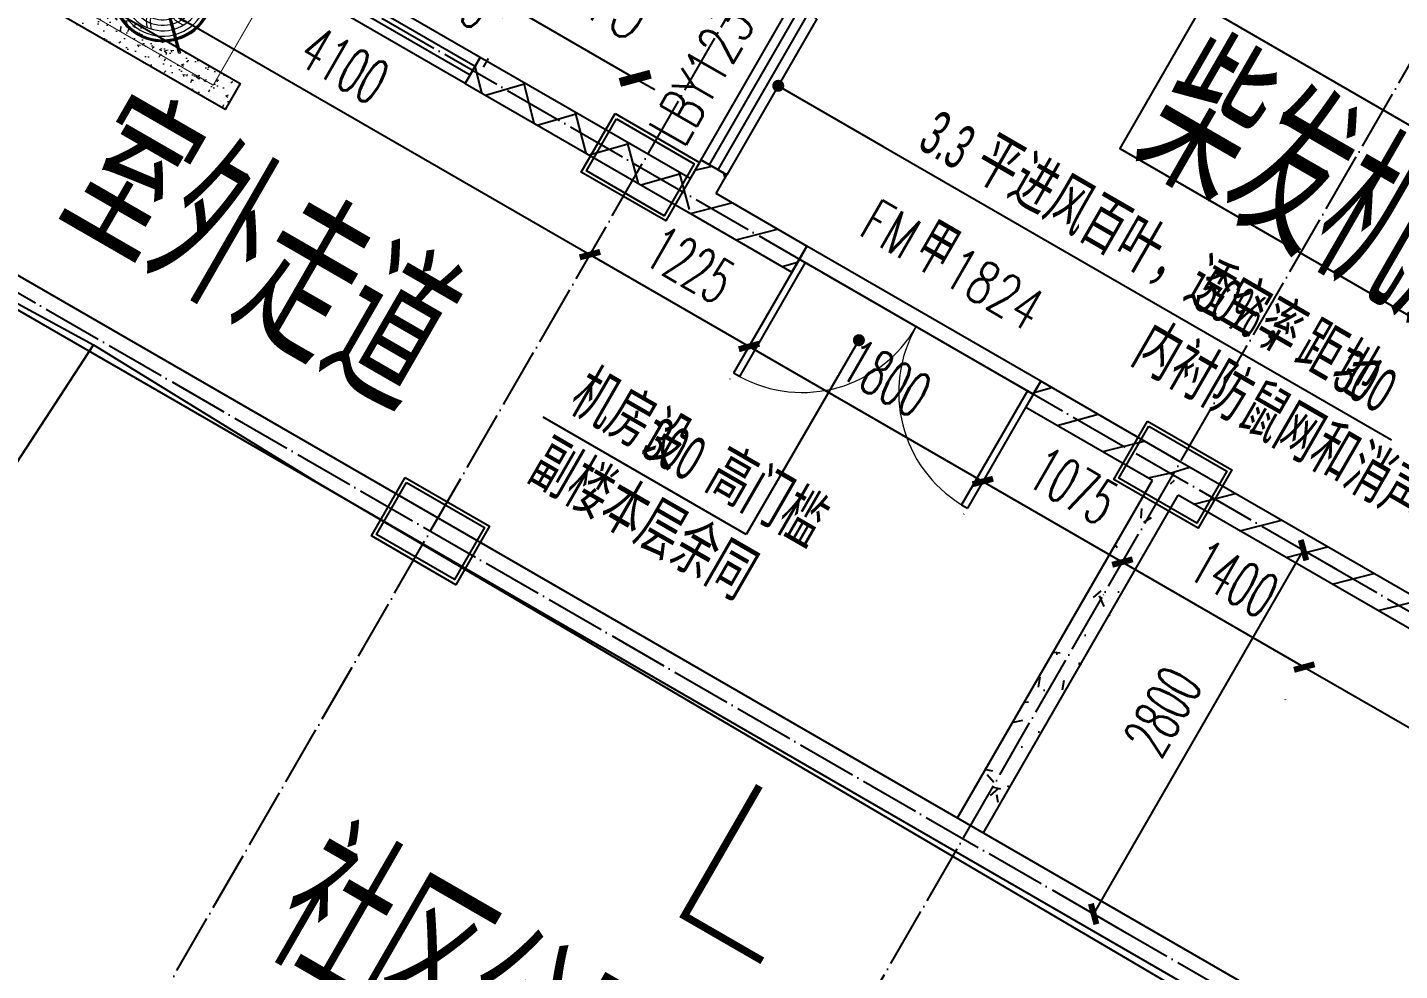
# Model space of a CAD drawing. Header units: millimetres. Extents: x 216654360 to 218309126, y 218099985 to 219647706.
# Drawn here: x 217899448 to 217908599, y 218897883 to 218904169 of the extents above; entities that cross this region are included whole.
import ezdxf
from ezdxf.xclip import XClip

# ---------------------------------------------------------------- set-up
doc = ezdxf.new("R2010")
doc.units = ezdxf.units.MM
doc.header["$LTSCALE"] = 1000
doc.header["$XCLIPFRAME"] = 0
doc.linetypes.add('DOTE', pattern=[2.4200000000000004, 2, -0.2, 0.02, -0.2])
for name, color, linetype in [('A-ANNO-DIMS', 3, 'Continuous'), ('A-ANNO-DOTE', 1, 'DOTE'), ('A-ANNO-IDEN', 3, 'Continuous'), ('A-ANNO-TXT', 7, 'Continuous'), ('A-COLU-CONC', 2, 'Continuous'), ('A-DOOR-FM', 181, 'Continuous'), ('A-DOOR-IDEN', 53, 'Continuous'), ('A-FLOR-STRS', 51, 'Continuous'), ('A-FM-IDEN', 181, 'Continuous'), ('A-WALL', 2, 'Continuous'), ('A-WALL-MSNW', 2, 'Continuous'), ('A-WALL-PATT', 252, 'Continuous'), ('A-WIND', 161, 'Continuous'), ('DIM_LEAD', 3, 'Continuous'), ('M-EQ-B', 1, 'Continuous'), ('M-组合式空调器', 2, 'Continuous'), ('PUB_HATCH', 8, 'Continuous'), ('PUB_TEXT', 7, 'Continuous'), ('现状植物', 3, 'Continuous')]:
    doc.layers.add(name, color=color, linetype=linetype)
doc.layers.add('M-VRF-EQ', color=100, linetype='Continuous', lineweight=35)
doc.layers.add('屋面设备零件图-光伏板$0$E-PW-E', color=1, linetype='Continuous', plot=False)
doc.styles.add('_TCH_DIM', font='JZFZ_ENA', dxfattribs={"width": 0.7, "bigfont": 'JZFZ_CNB'})
doc.styles.add('_TCH_DIM_T3', font='SIMPLEX.shx', dxfattribs={"width": 0.5647058823529413, "bigfont": 'GBCBIG.shx'})
doc.styles.add('A_DIM', font='SIMPLEX', dxfattribs={"width": 0.7, "bigfont": 'HZ'})
doc.dimstyles.new('_TCH_ARCH&&100', dxfattribs={"dimtxt": 297.5, "dimasz": 100, "dimexe": 250, "dimexo": 300, "dimgap": 126.25, "dimtad": 1, "dimdec": 0, "dimzin": 0, "dimdsep": 46, "dimtxsty": '_TCH_DIM_T3', "dimblk": 'ARCHTICK', "dimcen": 0.09, "dimclrt": 7, "dimazin": 2, "dimtfac": 1, "dimtdec": 0, "dimtix": 1, "dimtmove": 2, "dimatfit": 3, "dimfxl": 100, "dimtolj": 1, "dimtzin": 0, "dimarcsym": 0})
doc.dimstyles.new('_TCH_ARCH&&150', dxfattribs={"dimtxt": 446.25, "dimasz": 150, "dimexe": 375, "dimexo": 450, "dimgap": 189.375, "dimtad": 1, "dimdec": 0, "dimzin": 0, "dimdsep": 46, "dimtxsty": '_TCH_DIM_T3', "dimblk": 'ARCHTICK', "dimcen": 0.09, "dimclrt": 7, "dimazin": 2, "dimtfac": 1, "dimtdec": 0, "dimtix": 1, "dimtmove": 2, "dimatfit": 3, "dimfxl": 200, "dimtolj": 1, "dimtzin": 0, "dimarcsym": 0})
pattern_1 = [(49.99999999999999, (-286167.8828965512, 192816.9438523283), (179.3150456501884, -15.68803374564878), [18.75, -206.25]), (355, (-286167.8828965512, 192816.9438523283), (-34.68783340325, 188.048033425003), [15, -165]), (100.4514, (-286152.9399765512, 192815.6365173283), (144.6273454285054, 172.3598855152384), [15.9350475, -175.285528]), (46.18420000000002, (-286167.8828965512, 192866.9438523283), (266.8102621564111, -41.37975358225452), [28.12499999999999, -309.3749999999998]), (96.6356, (-286145.6487103012, 192863.4955255783), (233.6656763871758, 243.5294677251104), [23.902572, -262.92825]), (351.1842, (-286167.8828965512, 192866.9438523283), (233.6654862834068, 243.5296502313311), [22.5, -247.5]), (21, (-286142.8828965512, 192854.4438523283), (149.2267630296154, -100.6547226663347), [18.75, -206.25]), (326.0000000000001, (-286142.8828965512, 192854.4438523283), (60.82883298039543, 181.2875112617133), [15, -165]), (71.4514, (-286130.4473383012, 192846.0559508283), (210.0556571453725, 80.6326241774881), [15.9350475, -175.285528]), (37.50000000000001, (-286167.8828965512, 192816.9438523283), (3.039963829322667, 83.22346345782788), [0, -163, 0, -167.5, 0, -165.625]), (7.499999999999999, (-286167.8828965512, 192816.9438523283), (65.76738436053715, 98.60292797059006), [0, -95.5, 0, -159.25, 0, -63.125]), (327.5, (-286223.6328965512, 192816.9438523283), (133.4556090431022, -5.638717933594939), [0, -62.5, 0, -195, 0, -258.75]), (317.5, (-286248.6328965512, 192816.9438523283), (145.7965423355966, 25.02624558307943), [0, -81.25, 0, -129.5, 0, -183.75])]
pattern_2 = [(45, (-6165679.106576437, -59482.65594915766), (-200.0002033111466, 200.0002033111467), []), (135, (-6165679.106576437, -59482.65594915766), (-200.0002033111467, -200.0002033111466), [])]
pattern_3 = [(45, (-6165879.106576437, -59303.14459915766), (-176.776766007315, 176.776766007315), [])]

# ---------------------------------------------------------------- blocks, each defined once
blk = doc.blocks.new('123sfg')
at = {"layer": 'A-WALL-PATT', "flags": 128}
for points in [[(-505.6734030332364, -1214.814718749252), (-505.8063484531003, -1217.226503588284), (-509.347458868916, -1217.192599815691), (-509.3051171227044, -1214.844111720112), (-508.1712352938303, -1214.854906489099), (-507.4407031876544, -1214.862642748442), (-506.8129401416581, -1214.844653559411)], [(-504.3389667508709, -1219.974693042364), (-504.3170706235296, -1218.762891638304), (-505.8360580565286, -1218.728978716815), (-505.8067259283762, -1217.226491945232), (-505.6734030332364, -1214.814718749252), (-503.9166985878892, -1214.863575484301), (-494.0321867277426, -1214.943013613428), (-494.1217556146639, -1218.948846647705), (-495.1604865837944, -1218.919488306132), (-495.1603746677883, -1219.196885176981), (-495.2906336098258, -1219.202715273167), (-495.3082211996561, -1220.688747770275), (-495.3253608912182, -1220.943583153213), (-495.3924759721403, -1221.218688834513), (-495.8649638174284, -1223.090827774134), (-498.3128553681918, -1222.950675702001), (-498.2764126495667, -1219.988933139885)]]:
    blk.add_lwpolyline(points, close=True, dxfattribs=at)
at = {"layer": 'A-ANNO-TXT', "linetype": 'Continuous', "style": 'A_DIM', "width": 0.7}
blk.add_text('社区公厕', height=1, dxfattribs=at).set_placement((-502.7017021528254, -1217.774899320574))
blk = doc.blocks.new('123sdtrt')
at = {"layer": 'A-WALL-MSNW'}
for p, q in [((6001102.473224073, -23347.71032679083), (5985560.161504165, -23347.71032679083)), ((6000897.951311958, -23547.71032679279), (5985760.161504162, -23547.71032679279))]:
    blk.add_line(p, q, dxfattribs=at)
blk = doc.blocks.new('123artt')
at = {"layer": 'A-COLU-CONC', "color": 7}
for points in [[(6540927.176911903, -193915.8248868797), (6541577.176911903, -193915.8248868797), (6541577.176911903, -194365.8248868797), (6540927.176911903, -194365.8248868797)], [(6540952.176911903, -193940.8248868797), (6541552.176911903, -193940.8248868797), (6541552.176911903, -194340.8248868797), (6540952.176911903, -194340.8248868797)]]:
    blk.add_lwpolyline(points, close=True, dxfattribs=at)
blk = doc.blocks.new('A$C626D7193')
at = {"layer": 'A-ANNO-DOTE', "ltscale": 0.2}
for p, q in [((26730.63853260688, -96054.77360592829), (26730.63853260688, -50067.05397132254)), ((30830.63853260875, -96054.77360592829), (30830.63853260875, -50067.05397132254)), ((18448.50633661635, -87936.43906046433), (39411.19610879663, -87936.43906046433)), ((18448.50633661635, -90736.43906046433), (39411.19610879663, -90736.43906046433))]:
    blk.add_line(p, q, dxfattribs=at)
at = {"layer": 'A-COLU-CONC', "color": 7}
for p in [(-6514521.538576603, 106204.3858264154), (-6510421.538576603, 106204.3858264154), (-6514521.538576603, 103404.3858264154)]:
    blk.add_blockref('123artt', p, dxfattribs=at)
blk = doc.blocks.new('*U129')
at = {"layer": 'M-EQ-B', "lineweight": 18}
h = blk.add_hatch(dxfattribs=at)
h.set_pattern_fill('混凝土', color=8, scale=25)
h.set_pattern_definition(pattern_1)
h.paths.add_polyline_path([(-755, 272.6794999999402), (755, 272.6794999999402), (755, 472.6794999999402), (-755, 472.6794999999402)])
h = blk.add_hatch(dxfattribs=at)
h.set_pattern_fill('混凝土', color=8, scale=25)
h.set_pattern_definition(pattern_1)
h.paths.add_polyline_path([(-755, -277.3205000000598), (755, -277.3205000000598), (755, -477.3205000000598), (-755, -477.3205000000598)])
at = {"layer": 'M-EQ-B'}
for points in [[(-755, 272.6794999999402), (755, 272.6794999999402), (755, 472.6794999999402), (-755, 472.6794999999402)], [(-755, -277.3205000000598), (755, -277.3205000000598), (755, -477.3205000000598), (-755, -477.3205000000598)]]:
    blk.add_lwpolyline(points, close=True, dxfattribs=at)
at = {"layer": 'M-VRF-EQ', "lineweight": 0}
for p, q in [((-35.16275590111036, 26.60408830933738), (-305.2871059947065, 296.7284384034574)), ((-32.25280891999137, 29.51403529048548), (-298.3228431048919, 295.584069475939)), ((-26.60408830951201, 35.16275590093574), (-296.7284384031082, 305.2871059950558)), ((-29.51403529068921, 32.25280891978764), (-295.5840694755898, 298.3228431052703)), ((26.60408830951201, 35.16275590093574), (296.7284384031082, 305.2871059950558)), ((29.51403529068921, 32.25280891978764), (295.5840694755898, 298.3228431052703)), ((32.25280891999137, 29.51403529048548), (298.3228431048919, 295.584069475939)), ((35.16275590111036, 26.60408830933738), (305.2871059947065, 296.7284384034574)), ((-305.2871059947065, -296.7284384033119), (-35.16275590111036, -26.60408830919187)), ((-298.3228431048919, -295.5840694757935), (-32.25280891999137, -29.51403529031086)), ((-296.7284384031082, -305.2871059948811), (-26.60408830951201, -35.16275590076111)), ((-295.5840694755898, -298.3228431050957), (-29.51403529068921, -32.25280891964212)), ((296.7284384031082, -305.2871059948811), (26.60408830951201, -35.16275590076111)), ((295.5840694755898, -298.3228431050957), (29.51403529068921, -32.25280891964212)), ((298.3228431048919, -295.5840694757935), (32.25280891999137, -29.51403529031086)), ((305.2871059947065, -296.7284384033119), (35.16275590111036, -26.60408830919187))]:
    blk.add_line(p, q, dxfattribs=at)
at = {"layer": 'M-VRF-EQ', "const_width": 7}
for points in [[(-605, -377.3205000000598), (-605, 372.6794999999402)], [(605, 372.6794999999402), (-605, 372.6794999999402)], [(605, -377.3205000000598), (605, 372.6794999999402)], [(605, -377.3205000000598), (-605, -377.3205000000598)]]:
    blk.add_lwpolyline(points, dxfattribs=at)
at = {"layer": 'M-VRF-EQ', "lineweight": 0}
for points in [[(-61.75310357788112, 259.700788296992), (-44.53053980111144, 239.4065309718717), (-30.0786905415589, 216.7951587669377), (-19.53497422614601, 193.2603531507484), (-12.55599806341343, 168.4508774565184), (-8.798369262018241, 142.0154950176948), (-7.918695030675735, 113.6029691672593), (-9.573582579323556, 82.8620632388629), (-13.4196391167352, 49.44154056551633)], [(-33.66459033021238, 264.7629923053028), (-19.9918000564212, 247.7404990156647), (-3.577615676098503, 224.0946858654497), (6.033906955388375, 198.5604103745718), (13.04700257058721, 171.5654385497037), (17.2681428429205, 143.1869557889877), (18.50379944592714, 113.5021474901296), (16.56044405442663, 82.58819905103883), (11.24454834050266, 50.52229586959584)], [(-246.6013897696976, 100.4714894668141), (-212.0218984236126, 102.279677709419), (-185.2785034339759, 100.0613620406657), (-160.1704912014538, 94.17538286425406), (-136.2103428744012, 84.681833229115), (-112.9105396026862, 71.64080618374282), (-89.78356253466336, 55.11239477741765), (-66.3418928181054, 35.15669205848826), (-45.65592677303357, 16.11091743744328)], [(-234.5492181500886, 126.0691472854232), (-203.7699964345084, 126.8461362489033), (-175.0141546361847, 125.5610327968025), (-148.8814031048678, 117.7213969941949), (-123.1626640656614, 106.9298041468428), (-106.0615018334938, 97.50283424172085)], [(173.6371768390527, 165.0785092478036), (173.1806379234768, 162.8730336900044), (164.2536614568671, 137.5661336199264), (152.1935596335097, 114.771156691917), (136.9348444213392, 94.00127940325183), (118.4120277875336, 74.7696782516723), (96.55962169938721, 56.58952973477426), (71.31213812332135, 38.97401035015355), (42.60408902727067, 21.43629659540602)], [(199.8533354587853, 169.914780308929), (194.8518473535078, 148.6616490477172), (186.3173006963334, 121.1714427597763), (172.1075535347918, 97.88059310271638), (155.147301873134, 75.73873506180826), (135.378271433583, 54.94590590157895), (112.7421879384201, 35.70214288693387), (87.18077710847137, 18.20748328260379), (58.63576466683298, 2.661964353261283)], [(-90.6725560305058, 87.93378240134916), (-73.68211757275276, 76.06237925335881), (-70.98789304867387, 73.72666667812155)], [(-211.9294399926439, -157.0630813665339), (-205.4481074243668, -136.2135537986178), (-195.0045287066023, -109.3903997713933), (-179.1945924037718, -87.1546963591245), (-160.721610203851, -66.25826263107592), (-139.5414962968207, -46.90473365350044), (-115.6101648741169, -29.29774449235993), (-88.88353012647713, -13.64093021393637), (-59.31750624527922, -0.1379258844826836)], [(-192.0402830714593, -177.532862089487), (-184.828162287653, -151.9114082427404), (-174.146412604372, -127.2937250922259), (-160.515632116585, -105.4017436280556), (-143.8363144155592, -85.75443965155864), (-124.0089530940168, -67.87078896426829), (-100.9340417417116, -51.26976736728102), (-74.5120739521808, -35.47035066245007), (-44.64354331587674, -19.99151465081377)], [(33.11742259439779, -264.2158245693427), (19.44463232060662, -247.1933312797046), (3.030447940342128, -223.547518129315), (-6.581074691202957, -198.0132426384371), (-13.59417030634359, -171.0182708137436), (-17.81531057867687, -142.6397880528821), (-19.05096718238201, -112.9549797539948), (-17.107611790183, -82.0410313149332), (-11.79171607631724, -49.97512813346111)], [(36.44551031006267, -227.0656201158417), (29.53152280580252, -216.2479910309776), (18.98780649033142, -192.7131854147883), (12.00883032759884, -167.9037097205583), (8.251201526261866, -141.4683272815601), (7.371527294861153, -113.0558014313283), (9.026414843567181, -82.31489550272818), (12.87247138022212, -48.89437282955623)], [(244.2446282001329, -106.0722736034077), (212.0218984236126, -107.7572249678778), (185.2785034339759, -105.5389092991245), (160.1704912014538, -99.65293012271286), (136.2103428744012, -90.1593804875738), (112.9105396026862, -77.11835344220162), (89.78356253396487, -60.58994203587645), (66.3418928181054, -40.63423931691796), (42.09801160212373, -17.31133833463537)], [(105.2986167936469, -102.5598431639664), (98.03666104614967, -98.55670949694468), (90.6725560305058, -93.41132965980796)], [(231.4774844532367, -131.6242372186389), (203.7699964345084, -132.3236835071875), (175.0141546361847, -131.0385800552613), (148.8814031048678, -123.1989442526537), (123.1626640656614, -112.4073514053016), (118.2676624700543, -109.7089948781068)], [(61.20593584206654, -259.1536205608572), (43.98337206459837, -238.8593632359116), (36.44551031006267, -227.0656201158417)]]:
    blk.add_lwpolyline(points, dxfattribs=at)
blk.add_lwpolyline([(8.55866759159835, -53.20817661852925), (53.20817661832552, -8.558667591423728, 0.414213562373095), (53.20817661832552, 8.55866759159835), (8.55866759159835, 53.20817661870387, 0.414213562373095), (-8.55866759159835, 53.20817661870387), (-53.20817661832552, 8.55866759159835, 0.4142135623730955), (-53.20817661832552, -8.558667591423728), (-8.55866759159835, -53.20817661852925, 0.414213562373095)], format="xyb", close=True, dxfattribs=at)
for centre, radius in [((-301.0077721989364, 301.0077721992566), 6.051891891892062), ((301.0077721989364, 301.0077721992566), 6.051891891891891), ((-301.0077721989364, -301.007772199082), 6.051891891891843), ((301.0077721989364, -301.007772199082), 6.051891891891941)]:
    blk.add_circle(centre, radius, dxfattribs=at)
for radius, start, end in [(338.9059459459459, 316.0231933077287, 133.976806696987), (332.854054054054, 46.04179885099651, 133.9582011490035), (326.8021621621622, 46.06109360171895, 133.9389063982811), (302.5945945945946, 46.14599198776367, 133.8540080122363), (338.9059459459459, 136.0231933077287, 223.9768066922713), (332.854054054054, 136.0417988533544, 223.9582011466456), (326.8021621621622, 136.0610936135081, 223.9389063864919), (302.5945945945946, 136.145992006673, 223.854007993327), (266.2832432432432, 136.3022889361743, 223.6977110638257), (338.9059459459459, 134.672593771066, 135.3274062312922), (332.854054054054, 134.6666408641996, 135.3333591475914), (326.8021621621622, 134.6604674580836, 135.3395325230508), (229.9718918918919, 46.5079577428691, 223.4920422500587), (302.5945945945946, 134.6333045009369, 135.3666954825558), (266.2832432432432, 134.583299755128, 135.4167002543047), (266.2832432432432, 316.3022889361743, 133.6977110567528), (193.6605405405405, 46.79078465819259, 133.2092153418074), (302.5945945945946, 44.63330451744424, 45.36669549906309), (302.5945945945946, 316.145992006673, 43.85400799332702), (326.8021621621622, 44.66046747694921, 45.33953254191638), (332.854054054054, 44.66664085240864, 45.33335913580036), (326.8021621621622, 316.0610936135081, 43.93890638649189), (332.854054054054, 316.0417988533544, 43.95820114664563), (193.6605405405405, 136.7907846546201, 223.2092153453799), (157.3491891891892, 137.204227503252, 222.795772496748), (193.6605405405405, 134.4270326657561, 135.572967355467), (157.3491891891892, 134.2948033707667, 135.7051966363075), (157.3491891891892, 47.20422751267798, 132.795772487322), (121.0378378378378, 47.86598398730746, 132.1340160126925), (157.3491891891892, 44.29480336369253, 45.7051966292333), (157.3491891891892, 317.204227503252, 42.79577249674799), (193.6605405405405, 44.42703264453299, 45.57296733424393), (193.6605405405405, 316.7907846546202, 43.20921534537989), (229.9718918918919, 44.51750352339986, 45.48249647660015), (229.9718918918919, 316.5079577499413, 43.49204225005864), (121.0378378378378, 137.8659839778863, 222.1340160221137), (121.0378378378378, 134.0832284187808, 135.9167716000827), (84.72648648648648, 139.096043760173, 220.903956239827), (84.72648648648648, 133.69026813227, 136.3097318842333), (84.72648648648648, 49.09604375076412, 130.9039562492359), (48.41513513513513, 142.1807557733389, 160.5632450592266), (48.41513513513513, 132.7075572157636, 137.2924427665166), (48.41513513513513, 109.4367549333736, 127.8192442196419), (48.41513513513513, 19.43675494077337, 70.56324506662641), (84.72648648648648, 43.69026811576668, 46.30973186772997), (84.72648648648648, 319.096043760173, 40.90395623982702), (121.0378378378378, 44.0832283999173, 45.9167715812192), (121.0378378378378, 317.8659839778863, 42.1340160221137), (121.0378378378378, 224.0832283999173, 225.9167715812192), (121.0378378378378, 227.8659839873075, 312.1340160126925), (84.72648648648648, 223.6902681157667, 226.30973186773), (84.72648648648648, 229.0960437507641, 310.9039562492359), (48.41513513513513, 199.4367549407734, 217.8192442266611), (48.41513513513513, 222.7075572334834, 227.2924427842364), (48.41513513513513, 232.1807557803581, 250.5632450666264), (48.41513513513513, 289.4367549333735, 307.8192442196419), (48.41513513513513, 312.7075572157636, 317.2924427665166), (48.41513513513513, 322.1807557733388, 340.5632450592266), (84.72648648648648, 313.69026813227, 316.3097318842333), (121.0378378378378, 314.0832284187808, 315.9167716000827), (229.9718918918919, 224.5175035233999, 225.4824964766001), (229.9718918918919, 226.5079577428691, 313.4920422571309), (193.6605405405405, 224.427032644533, 225.5729673342439), (193.6605405405405, 226.7907846581926, 313.2092153418074), (157.3491891891892, 224.2948033636925, 225.7051966292333), (157.3491891891892, 227.204227512678, 312.795772487322), (157.3491891891892, 314.2948033707667, 315.7051966363074), (193.6605405405405, 314.4270326657561, 315.572967355467), (229.9718918918919, 314.5175035233999, 315.4824964766001), (338.9059459459459, 224.6725937687078, 225.327406228934), (332.854054054054, 224.6666408524086, 225.3333591358004), (338.9059459459459, 226.023193303013, 313.976806696987), (326.8021621621622, 224.6604674769492, 225.3395325419164), (332.854054054054, 226.0417988509965, 313.9582011490035), (326.8021621621622, 226.0610936017189, 313.938906398281), (302.5945945945946, 224.6333045174443, 225.3666954990631), (302.5945945945946, 226.1459919877637, 313.8540080122363), (266.2832432432432, 224.5832997456953, 225.416700244872), (266.2832432432432, 226.3022889432472, 313.6977110567528), (266.2832432432432, 314.583299755128, 315.4167002543047), (302.5945945945946, 314.6333045009369, 315.3666954825558), (326.8021621621622, 314.6604674580836, 315.3395325230508), (332.854054054054, 314.6666408641996, 315.3333591475914), (338.9059459459459, 314.672593771066, 315.3274062312922)]:
    blk.add_arc((0, 0), radius, start, end, dxfattribs=at)
blk = doc.blocks.new('q34wsyt')
at = {"layer": 'A-ANNO-IDEN', "const_width": 50}
blk.add_lwpolyline([(7030870.355985387, -220999.040286531), (7030870.355985387, -221999.040286531), (7031470.355985387, -221999.040286531)], dxfattribs=at)
blk = doc.blocks.new('_ArchTick')
at = {"color": 0, "linetype": 'ByBlock', "const_width": 0.4}
blk.add_lwpolyline([(-0.5, -0.5), (0.5, 0.5)], dxfattribs=at)
blk = doc.blocks.new('*D287')
at = {"layer": 'A-ANNO-DIMS', "color": 0, "lineweight": -2, "transparency": 16777216}
for p, q in [((6069608.359539787, -20152.11875838777), (6069458.359539806, -20152.12112348054)), ((6069608.359539787, -20152.11875838777), (6070521.393748368, -20152.10436231701)), ((6070521.393748368, -20152.10436231701), (6070671.39374835, -20152.10199722423)), ((6069608.366511168, -20594.26086991117), (6069608.36545252, -20527.11875834115)), ((6070521.400719749, -20594.24647384042), (6070521.3996611, -20527.1043622704))]:
    blk.add_line(p, q, dxfattribs=at)
at = {"layer": 'Defpoints', "color": 0, "transparency": 16777216}
for p in [(6069608.35941589, -20144.26086996711), (6070521.393624471, -20144.24647389636), (6070521.393748368, -20152.10436231701)]:
    blk.add_point(p, dxfattribs=at)
at = {"layer": 'A-ANNO-DIMS', "color": 0, "lineweight": -2, "transparency": 16777216, "xscale": 150, "yscale": 150, "zscale": 150}
for p, rotation in [((6069608.359539787, -20152.11875838777), 0.0009033988956108628), ((6070521.393748368, -20152.10436231701), 180.0009033988957)]:
    blk.add_blockref('_ArchTick', p, dxfattribs=dict(at, rotation=rotation))
at = {"layer": 'A-ANNO-DIMS', "color": 7, "transparency": 16777216, "insert": (6070064.870140073, -19739.61156040366), "char_height": 446.25, "attachment_point": 5, "rotation": 0.0009033988956220065, "style": '_TCH_DIM_T3'}
blk.add_mtext('\\A1;913', dxfattribs=at)
blk = doc.blocks.new('*D378')
at = {"layer": 'A-ANNO-DIMS', "color": 0, "lineweight": -2, "transparency": 16777216}
for p, q in [((6066122.222522136, -20648.29636483958), (6065513.944556077, -20648.28573961334)), ((6065763.895646693, -23448.27540908822), (6065763.944556039, -20648.29010654212)), ((6066122.17361279, -23448.28166738568), (6065513.895646731, -23448.27104215944))]:
    blk.add_line(p, q, dxfattribs=at)
at = {"layer": 'Defpoints', "color": 0, "transparency": 16777216}
for p in [(6065763.944556039, -20648.29010654212), (6066422.22252209, -20648.30160515412), (6066422.173612745, -23448.28690770021)]:
    blk.add_point(p, dxfattribs=at)
at = {"layer": 'A-ANNO-DIMS', "color": 0, "lineweight": -2, "transparency": 16777216, "xscale": 100, "yscale": 100, "zscale": 100}
for p, rotation in [((6065763.944556039, -20648.29010654212), 89.99899917364525), ((6065763.895646693, -23448.27540908822), 269.9989991736452)]:
    blk.add_blockref('_ArchTick', p, dxfattribs=dict(at, rotation=rotation))
at = {"layer": 'A-ANNO-DIMS', "color": 7, "transparency": 16777216, "insert": (6065488.920101408, -22048.27795419388), "char_height": 297.5, "attachment_point": 5, "rotation": 89.99899917364525, "style": '_TCH_DIM_T3'}
blk.add_mtext('\\A1;2800', dxfattribs=at)
blk = doc.blocks.new('*D431')
at = {"layer": 'A-ANNO-DIMS', "color": 0, "lineweight": -2, "transparency": 16777216}
for p, q in [((6066747.332195737, -21320.72555825585), (6070847.332194933, -21320.72555825585)), ((6066747.332195737, -21572.19491314255), (6066747.332195737, -21570.72555825585)), ((6070847.332194933, -21572.19491314255), (6070847.332194933, -21570.72555825585))]:
    blk.add_line(p, q, dxfattribs=at)
at = {"layer": 'Defpoints', "color": 0, "transparency": 16777216}
for p in [(6066747.332195737, -21272.19491314255), (6070847.332194933, -21272.19491314255), (6070847.332194933, -21320.72555825585)]:
    blk.add_point(p, dxfattribs=at)
at = {"layer": 'A-ANNO-DIMS', "color": 0, "lineweight": -2, "transparency": 16777216, "xscale": 100, "yscale": 100, "zscale": 100, "rotation": 180}
blk.add_blockref('_ArchTick', (6066747.332195737, -21320.72555825585), dxfattribs=at)
at = {"layer": 'A-ANNO-DIMS', "color": 0, "lineweight": -2, "transparency": 16777216, "xscale": 100, "yscale": 100, "zscale": 100}
blk.add_blockref('_ArchTick', (6070847.332194933, -21320.72555825585), dxfattribs=at)
at = {"layer": 'A-ANNO-DIMS', "color": 7, "transparency": 16777216, "insert": (6068797.332195335, -21045.72555825585), "char_height": 297.5, "attachment_point": 5, "style": '_TCH_DIM_T3'}
blk.add_mtext('\\A1;4100', dxfattribs=at)
blk = doc.blocks.new('*D432')
at = {"layer": 'A-ANNO-DIMS', "color": 0, "lineweight": -2, "transparency": 16777216}
for p, q in [((6070847.332194933, -21320.72555825585), (6072072.310971618, -21320.72555825585)), ((6070847.332194933, -21572.19491314255), (6070847.332194933, -21570.72555825585)), ((6072072.310971618, -21572.19491314255), (6072072.310971618, -21570.72555825585))]:
    blk.add_line(p, q, dxfattribs=at)
at = {"layer": 'Defpoints', "color": 0, "transparency": 16777216}
for p in [(6070847.332194933, -21272.19491314255), (6072072.310971618, -21272.19491314255), (6072072.310971618, -21320.72555825585)]:
    blk.add_point(p, dxfattribs=at)
at = {"layer": 'A-ANNO-DIMS', "color": 0, "lineweight": -2, "transparency": 16777216, "xscale": 100, "yscale": 100, "zscale": 100, "rotation": 180}
blk.add_blockref('_ArchTick', (6070847.332194933, -21320.72555825585), dxfattribs=at)
at = {"layer": 'A-ANNO-DIMS', "color": 0, "lineweight": -2, "transparency": 16777216, "xscale": 100, "yscale": 100, "zscale": 100}
blk.add_blockref('_ArchTick', (6072072.310971618, -21320.72555825585), dxfattribs=at)
at = {"layer": 'A-ANNO-DIMS', "color": 7, "transparency": 16777216, "insert": (6071459.821583275, -21045.72555825585), "char_height": 297.5, "attachment_point": 5, "style": '_TCH_DIM_T3'}
blk.add_mtext('\\A1;1225', dxfattribs=at)
blk = doc.blocks.new('*D433')
at = {"layer": 'A-ANNO-DIMS', "color": 0, "lineweight": -2, "transparency": 16777216}
for p, q in [((6072072.310971618, -21320.72555825585), (6073872.31096902, -21320.72555825585)), ((6072072.310971618, -21572.19491314255), (6072072.310971618, -21570.72555825585)), ((6073872.31096902, -21572.19491314255), (6073872.31096902, -21570.72555825585))]:
    blk.add_line(p, q, dxfattribs=at)
at = {"layer": 'Defpoints', "color": 0, "transparency": 16777216}
for p in [(6072072.310971618, -21272.19491314255), (6073872.31096902, -21272.19491314255), (6073872.31096902, -21320.72555825585)]:
    blk.add_point(p, dxfattribs=at)
at = {"layer": 'A-ANNO-DIMS', "color": 0, "lineweight": -2, "transparency": 16777216, "xscale": 100, "yscale": 100, "zscale": 100, "rotation": 180}
blk.add_blockref('_ArchTick', (6072072.310971618, -21320.72555825585), dxfattribs=at)
at = {"layer": 'A-ANNO-DIMS', "color": 0, "lineweight": -2, "transparency": 16777216, "xscale": 100, "yscale": 100, "zscale": 100}
blk.add_blockref('_ArchTick', (6073872.31096902, -21320.72555825585), dxfattribs=at)
at = {"layer": 'A-ANNO-DIMS', "color": 7, "transparency": 16777216, "insert": (6072972.310970319, -21045.72555825585), "char_height": 297.5, "attachment_point": 5, "style": '_TCH_DIM_T3'}
blk.add_mtext('\\A1;1800', dxfattribs=at)
blk = doc.blocks.new('*D434')
at = {"layer": 'A-ANNO-DIMS', "color": 0, "lineweight": -2, "transparency": 16777216}
for p, q in [((6073872.31096902, -21320.72555825585), (6074947.332194936, -21320.72555825585)), ((6073872.31096902, -21572.19491314255), (6073872.31096902, -21570.72555825585)), ((6074947.332194936, -21572.19491314255), (6074947.332194936, -21570.72555825585))]:
    blk.add_line(p, q, dxfattribs=at)
at = {"layer": 'Defpoints', "color": 0, "transparency": 16777216}
for p in [(6073872.31096902, -21272.19491314255), (6074947.332194936, -21272.19491314255), (6074947.332194936, -21320.72555825585)]:
    blk.add_point(p, dxfattribs=at)
at = {"layer": 'A-ANNO-DIMS', "color": 0, "lineweight": -2, "transparency": 16777216, "xscale": 100, "yscale": 100, "zscale": 100, "rotation": 180}
blk.add_blockref('_ArchTick', (6073872.31096902, -21320.72555825585), dxfattribs=at)
at = {"layer": 'A-ANNO-DIMS', "color": 0, "lineweight": -2, "transparency": 16777216, "xscale": 100, "yscale": 100, "zscale": 100}
blk.add_blockref('_ArchTick', (6074947.332194936, -21320.72555825585), dxfattribs=at)
at = {"layer": 'A-ANNO-DIMS', "color": 7, "transparency": 16777216, "insert": (6074409.821581978, -21045.72555825585), "char_height": 297.5, "attachment_point": 5, "style": '_TCH_DIM_T3'}
blk.add_mtext('\\A1;1075', dxfattribs=at)
blk = doc.blocks.new('*D435')
at = {"layer": 'A-ANNO-DIMS', "color": 0, "lineweight": -2, "transparency": 16777216}
for p, q in [((6074947.332194936, -21320.72555825585), (6076347.454739553, -21320.72555825585)), ((6074947.332194936, -21572.19491314255), (6074947.332194936, -21570.72555825585)), ((6076347.454739553, -21572.19491314255), (6076347.454739553, -21570.72555825585))]:
    blk.add_line(p, q, dxfattribs=at)
at = {"layer": 'Defpoints', "color": 0, "transparency": 16777216}
for p in [(6074947.332194936, -21272.19491314255), (6076347.454739553, -21272.19491314255), (6076347.454739553, -21320.72555825585)]:
    blk.add_point(p, dxfattribs=at)
at = {"layer": 'A-ANNO-DIMS', "color": 0, "lineweight": -2, "transparency": 16777216, "xscale": 100, "yscale": 100, "zscale": 100, "rotation": 180}
blk.add_blockref('_ArchTick', (6074947.332194936, -21320.72555825585), dxfattribs=at)
at = {"layer": 'A-ANNO-DIMS', "color": 0, "lineweight": -2, "transparency": 16777216, "xscale": 100, "yscale": 100, "zscale": 100}
blk.add_blockref('_ArchTick', (6076347.454739553, -21320.72555825585), dxfattribs=at)
at = {"layer": 'A-ANNO-DIMS', "color": 7, "transparency": 16777216, "insert": (6075647.393467244, -21045.72555825585), "char_height": 297.5, "attachment_point": 5, "style": '_TCH_DIM_T3'}
blk.add_mtext('\\A1;1400', dxfattribs=at)
blk = doc.blocks.new('*D436')
at = {"layer": 'A-ANNO-DIMS', "color": 0, "lineweight": -2, "transparency": 16777216}
for p, q in [((6076347.454739553, -21320.72555825585), (6078847.346324454, -21320.72555825585)), ((6076347.454739553, -21572.19491314255), (6076347.454739553, -21570.72555825585)), ((6078847.346324454, -21572.19491314255), (6078847.346324454, -21570.72555825585))]:
    blk.add_line(p, q, dxfattribs=at)
at = {"layer": 'Defpoints', "color": 0, "transparency": 16777216}
for p in [(6076347.454739553, -21272.19491314255), (6078847.346324454, -21272.19491314255), (6078847.346324454, -21320.72555825585)]:
    blk.add_point(p, dxfattribs=at)
at = {"layer": 'A-ANNO-DIMS', "color": 0, "lineweight": -2, "transparency": 16777216, "xscale": 100, "yscale": 100, "zscale": 100, "rotation": 180}
blk.add_blockref('_ArchTick', (6076347.454739553, -21320.72555825585), dxfattribs=at)
at = {"layer": 'A-ANNO-DIMS', "color": 0, "lineweight": -2, "transparency": 16777216, "xscale": 100, "yscale": 100, "zscale": 100}
blk.add_blockref('_ArchTick', (6078847.346324454, -21320.72555825585), dxfattribs=at)
at = {"layer": 'A-ANNO-DIMS', "color": 7, "transparency": 16777216, "insert": (6077597.400532003, -21045.72555825585), "char_height": 297.5, "attachment_point": 5, "style": '_TCH_DIM_T3'}
blk.add_mtext('\\A1;2500', dxfattribs=at)
blk = doc.blocks.new('*D438')
at = {"layer": 'A-ANNO-DIMS', "color": 0, "lineweight": -2, "transparency": 16777216}
for p, q in [((6075840.810214108, -20648.28690766275), (6076203.763660643, -20648.28690766275)), ((6075953.763660643, -23448.28690770017), (6075953.763660643, -20648.28690766275)), ((6075840.810214108, -23448.28690770017), (6076203.763660643, -23448.28690770017))]:
    blk.add_line(p, q, dxfattribs=at)
at = {"layer": 'Defpoints', "color": 0, "transparency": 16777216}
for p in [(6075540.810214108, -20648.28690766275), (6075953.763660643, -20648.28690766275), (6075540.810214108, -23448.28690770017)]:
    blk.add_point(p, dxfattribs=at)
at = {"layer": 'A-ANNO-DIMS', "color": 0, "lineweight": -2, "transparency": 16777216, "xscale": 100, "yscale": 100, "zscale": 100}
for p, rotation in [((6075953.763660643, -20648.28690766275), 90), ((6075953.763660643, -23448.28690770017), 270)]:
    blk.add_blockref('_ArchTick', p, dxfattribs=dict(at, rotation=rotation))
at = {"layer": 'A-ANNO-DIMS', "color": 7, "transparency": 16777216, "insert": (6075678.763660643, -22048.28690768048), "char_height": 297.5, "attachment_point": 5, "rotation": 90, "style": '_TCH_DIM_T3'}
blk.add_mtext('\\A1;2800', dxfattribs=at)
blk = doc.blocks.new('$DorLib2D$00000002')
for p, q in [((-0.5, -5.684341886080802e-17), (-0.5000000000000007, 0.4875)), ((-0.4750000000000007, 0.4875), (-0.5000000000000007, 0.4875)), ((-0.475, -2.842170943040401e-17), (-0.4750000000000007, 0.4875)), ((0.475, -2.842170943040401e-17), (0.4750000000000007, 0.4875)), ((0.4750000000000007, 0.4875), (0.5000000000000007, 0.4875)), ((0.5, -5.684341886080802e-17), (0.5000000000000007, 0.4875)), ((-0.5, -5.684341886080802e-17), (-0.475, -2.842170943040401e-17)), ((0.5, -5.684341886080802e-17), (0.475, -2.842170943040401e-17))]:
    blk.add_line(p, q)
at = {"lineweight": 13}
for centre, start, end in [((-0.4875, -4.263256414560601e-17), 0, 88.53071641864632), ((0.4875, -4.263256414560601e-17), 91.4692835813537, 180)]:
    blk.add_arc(centre, 0.4875, start, end, dxfattribs=at)
blk = doc.blocks.new('$WINLIB2D$00000001')
at = {"color": 0}
for points in [[(-0.4999999999999964, 0.5000000000000142), (-0.4999999999999964, -0.4999999999999858)], [(-0.4999999999999964, 0.5000000000000142), (0.5000000000000036, 0.5000000000000142)], [(0.5000000000000036, -0.4999999999999858), (0.5000000000000036, 0.5000000000000142)], [(0.5000000000000036, 0.1666666666666714), (-0.4999999999999964, 0.1666666666666714)], [(0.5000000000000036, -0.1666666666666572), (-0.4999999999999964, -0.1666666666666572)], [(-0.4999999999999964, -0.4999999999999858), (0.5000000000000036, -0.4999999999999858)]]:
    blk.add_lwpolyline(points, dxfattribs=at)
blk = doc.blocks.new('A$C04836B57')
at = {"layer": 'PUB_HATCH'}
h = blk.add_hatch(dxfattribs=at)
h.set_pattern_fill('多孔材料', color=256, scale=100, style=0)
h.set_pattern_definition(pattern_2)
h.paths.add_polyline_path([(-94506.84312648233, -80030.93927305038), (-94506.842926207, -79885.94313314388), (-94706.84292622562, -79885.94285689652), (-94706.84312638082, -80030.85521595494), (-94606.84638749342, -80130.89519652272)])
h = blk.add_hatch(dxfattribs=at)
h.set_pattern_fill('多孔材料', color=256, scale=100, style=0)
h.set_pattern_definition(pattern_2)
h.paths.add_polyline_path([(-94706.84312638082, -80030.85521595494), (-96322.26801621076, -80030.90075793931), (-96322.26237782091, -80230.90075786156), (-94606.85065949615, -80230.85239705267), (-94606.84638749436, -80130.89519652272)])
h = blk.add_hatch(dxfattribs=at)
h.set_pattern_fill('普通砖', color=256, scale=100, style=0)
h.set_pattern_definition(pattern_3)
h.paths.add_polyline_path([(-94606.84863761812, -80230.93390003288), (-93806.80635084305, -80230.97688640133), (-93806.79560481757, -80030.97688668827), (-94506.84312648233, -80030.93927305038), (-94606.84638749436, -80130.89519652272)])
h = blk.add_hatch(dxfattribs=at)
h.set_pattern_fill('普通砖', color=256, scale=100, style=0)
h.set_pattern_definition(pattern_3)
h.paths.add_polyline_path([(-90931.91956998594, -80031.13135413139), (-92006.79560741689, -80031.07360090883), (-92006.80635344051, -80231.07360062079), (-91031.74632852059, -80231.12599071609), (-90931.7903240975, -80131.02635300827)])
h = blk.add_hatch(dxfattribs=at)
h.set_pattern_fill('普通砖', color=256, scale=100, style=0)
h.set_pattern_definition(pattern_3)
h.paths.add_polyline_path([(-88081.75230788346, -80097.6337810489), (-88181.75237633195, -80030.96557576906), (-90931.7490614336, -80030.92326425854), (-90931.7903240975, -80131.02635300829), (-90831.74633645173, -80230.9248029271), (-88081.75217109919, -80230.96711439759)])
h = blk.add_hatch(dxfattribs=at)
h.set_pattern_fill('加气混凝土', color=256, scale=100, style=0)
h.set_pattern_definition([(0, (-6165525.106576437, -59848.65594915766), (600, 1200), [0, -1200]), (0, (-6166227.106576437, -60010.65594915766), (600, 1200), [0, -1200]), (0, (-6165837.106576437, -60022.65594915766), (600, 1200), [0, -1200]), (0, (-6165411.106576437, -59668.65594915766), (600, 1200), [0, -1200]), (0, (-6165909.106576437, -60082.65594915766), (600, 1200), [0, -1200]), (0, (-6165291.106576437, -58912.65594915766), (600, 1200), [0, -1200]), (0, (-6165657.106576437, -59008.65594915766), (600, 1200), [0, -1200]), (0, (-6165465.106576437, -59158.65594915766), (600, 1200), [0, -1200]), (0, (-6166443.106576437, -59182.65594915766), (600, 1200), [0, -1200]), (0, (-6165855.106576437, -59236.65594915766), (600, 1200), [0, -1200]), (0, (-6166083.106576437, -59542.65594915766), (600, 1200), [0, -1200]), (0, (-6166071.106576437, -59992.65594915766), (600, 1200), [0, -1200]), (0, (-6165621.106576437, -60040.65594915766), (600, 1200), [0, -1200]), (0, (-6165291.106576437, -59512.65594915766), (600, 1200), [0, -1200]), (0, (-6166413.106576437, -59698.65594915766), (600, 1200), [0, -1200]), (0, (-6166311.106576437, -59494.65594915766), (600, 1200), [0, -1200]), (0, (-6165843.106576437, -59578.65594915766), (600, 1200), [0, -1200]), (0, (-6166011.106576437, -59752.65594915766), (600, 1200), [0, -1200]), (0, (-6166107.106576437, -59356.65594915766), (600, 1200), [0, -1200]), (0, (-6165957.106576437, -58906.65594915766), (600, 1200), [0, -1200]), (0, (-6166365.106576437, -59950.65594915766), (600, 1200), [0, -1200]), (0, (-6165705.106576437, -59152.65594915766), (600, 1200), [0, -1200]), (0, (-6166263.106576437, -59134.65594915766), (600, 1200), [0, -1200]), (0, (-6166359.106576437, -58978.65594915766), (600, 1200), [0, -1200]), (130.601294, (-6165364.820860437, -59288.37023715767), (-2999.999966861969, 3600.000015739533), [52.683108, -22074.222]), (18.4349488, (-6165450.535144437, -59265.51309315766), (2999.999988936139, 1199.999991146445), [54.21048, -7535.2558]), (90, (-6165450.535144437, -59316.94166115766), (600.0000000000001, 1200), [51.428568, -2348.5713]), (161.565051, (-6165399.106576437, -59334.08452515766), (-3000.000015105215, 1199.999910544823), [54.21048, -7535.2558]), (53.1301023, (-6165399.106576437, -59334.08452515766), (600.0000011342403, 1199.99999943288), [57.14286, -5942.856999999999]), (135, (-6165353.392288437, -59945.51298915767), (-600.0000725322863, 1199.999918790402), [48.48732, -3345.6252]), (45, (-6165421.963720437, -59945.51298915767), (599.9999961647541, 1199.999995157935), [48.48732, -3345.6252]), (135, (-6165387.678004437, -59979.79878915766), (-600.0000725322863, 1199.999918790402), [48.48732, -3345.6252]), (45, (-6165387.678004437, -59979.79878915766), (599.9999961647541, 1199.999995157935), [48.48732, -3345.6252]), (116.565051, (-6165930.535096437, -59139.79880115766), (-0.0001043859734650709, 2399.999934707041), [63.88765199999999, -1277.753]), (180, (-6165959.106496437, -59082.65595315766), (-599.9999999999998, 1200), [68.571432, -1131.4285]), (63.43494880000001, (-6166056.249376437, -59139.79880115766), (5.432290706153253e-06, 2399.999988372672), [63.887652, -1277.753]), (116.565051, (-6166027.677976437, -59196.94166115766), (-0.0001043859734650709, 2399.999934707041), [63.88765199999999, -1277.753]), (0, (-6166027.677976437, -59196.94166115766), (600, 1200), [68.571432, -1131.4285]), (63.43494880000001, (-6165959.106496437, -59196.94166115766), (5.432290706153253e-06, 2399.999988372672), [63.887652, -1277.753]), (107.102728, (-6165479.106580437, -59545.51302915766), (-1799.999931184909, 6000.000009680287), [77.72269200000001, -32565.805]), (143.972626, (-6165501.963724437, -59471.22737715767), (-11399.99985547618, 8399.999990492668), [77.72269200000001, -16244.04]), (180, (-6165564.820864437, -59425.51308915766), (-599.9999999999998, 1200), [74.285712, -1125.7142]), (36.02737329999999, (-6165701.963716437, -59471.22737715767), (11399.99991575318, 8399.99990944439), [77.722692, -16244.04]), (71.5650511, (-6165724.820860437, -59539.79874915766), (1800.000009240657, 5999.99998966958), [72.280632, -7517.185600000001]), (107.102728, (-6165701.963716437, -59614.08450915766), (-1799.999931184909, 6000.000009680287), [77.72269200000001, -32565.805]), (143.972626, (-6165639.106576437, -59659.79874915766), (-11399.99985547618, 8399.999990492668), [77.72269200000001, -16244.04]), (0, (-6165639.106576437, -59659.79874915766), (600, 1200), [74.285712, -1125.7142]), (36.02737329999999, (-6165564.820864437, -59659.79874915766), (11399.99991575318, 8399.99990944439), [77.722692, -16244.04]), (71.5650511, (-6165501.963724437, -59614.08450915766), (1800.000009240657, 5999.99998966958), [72.280632, -7517.185600000001]), (150.255118, (-6165467.678008437, -58985.51309715767), (-1800.000004260273, 1199.999985130039), [46.07004, -9628.639200000001]), (90, (-6165507.678004437, -59008.37022915766), (600.0000000000001, 1200), [45.714288, -2354.2855]), (29.7448813, (-6165507.678004437, -59008.37022915766), (1800.000001060037, 1199.999994395642), [46.07004, -9628.639200000001]), (116.565051, (-6165747.678004437, -59836.94166915766), (-0.0001043859734650709, 2399.999934707041), [63.88765199999999, -1277.753]), (168.690067, (-6165776.249428437, -59779.79874915766), (-5400.000004006199, 1199.999969888218), [58.274508, -12179.371]), (41.18592510000001, (-6165879.106576437, -59808.37014915766), (14999.99990911732, 13199.99988457684), [60.743688, -25451.604]), (90, (-6165879.106576437, -59865.51306915766), (600.0000000000001, 1200), [57.14286, -2342.857]), (138.814074, (-6165833.392288437, -59905.51302915766), (-14999.99973338043, 13200.0000840726), [60.743688, -25451.604]), (16.6992442, (-6165833.392288437, -59905.51302915766), (19799.99985103278, 5999.99993715613), [59.6589, -24997.075]), (60.9453959, (-6165776.249428437, -59888.37018915766), (599.9999984077513, 1199.99998938541), [58.83217200000001, -24650.679]), (109.983106, (-6166250.535136437, -59334.08452515766), (-3000.000011299861, 8399.999977770043), [66.88400399999996, -28024.39499999999]), (155.556045, (-6166273.392256437, -59271.22737315766), (-7800.000029732115, 3599.999925205931), [69.045972, -28930.263]), (24.4439547, (-6166399.106536437, -59271.22737315766), (7800.000003890955, 3599.999982684802), [69.045972, -28930.263]), (70.01689340000001, (-6166421.963656438, -59334.08452515766), (3000.000009044286, 8399.999979161448), [66.88400399999999, -28024.395]), (109.983106, (-6166399.106536437, -59396.94166515766), (-3000.000011299861, 8399.999977770043), [66.88400399999996, -28024.39499999999]), (160.016893, (-6166336.249336437, -59419.79880915766), (-3000.000001763259, 1199.999945333349), [66.88400399999999, -13978.755]), (19.9831065, (-6166336.249336437, -59419.79880915766), (2999.999983528817, 1199.999998096056), [66.88400399999999, -13978.755]), (70.01689340000001, (-6166273.392256437, -59396.94166515766), (3000.000009044286, 8399.999979161448), [66.88400399999999, -28024.395]), (122.005383, (-6165804.820864437, -59442.65595315766), (-600.0000805229399, 1199.999938741572), [53.908464, -11266.868]), (18.4349488, (-6165884.820856437, -59414.08451715767), (2999.999988936139, 1199.999991146445), [54.21048, -7535.2558]), (90, (-6165884.820856437, -59465.51309715767), (600.0000000000001, 1200), [51.428568, -2348.5713]), (161.565051, (-6165833.392288437, -59482.65594915766), (-3000.000015105215, 1199.999910544823), [54.21048, -7535.2558]), (54.46232220000002, (-6165833.392288437, -59482.65594915766), (4199.999993914518, 5999.999991012131), [49.15614, -20596.423]), (116.565051, (-6166153.392256437, -59734.08450915766), (-0.0001043859734650709, 2399.999934707041), [63.88765199999999, -1277.753]), (180, (-6166181.963656438, -59676.94158915766), (-599.9999999999998, 1200), [62.85714, -1137.1428]), (59.0362434, (-6166279.106536437, -59734.08450915766), (600.000001953063, 1199.999994175555), [66.63945599999997, -13927.64399999999]), (120.963756, (-6166244.820856437, -59791.22730915766), (-600.0000819959288, 1199.999944893199), [66.639456, -13927.644]), (0, (-6166244.820856437, -59791.22730915766), (600, 1200), [62.85714, -1137.1428]), (63.43494880000001, (-6166181.963656438, -59791.22730915766), (5.432290706153253e-06, 2399.999988372672), [63.887652, -1277.753])])
h.paths.add_polyline_path([(-90831.64189949539, -82830.36225827345), (-90831.74633645173, -80230.9248029271), (-90931.7903240975, -80131.02635300829), (-91031.74632852059, -80231.12599071609), (-91031.64189933334, -82830.37029362353)])
at = {"layer": 'A-DOOR-FM'}
blk.add_lwpolyline([(-93806.7956048185, -80130.97688700451), (-92006.7956048185, -80130.97688700451), (-92006.7956048185, -80030.97688700451), (-93806.7956048185, -80030.97688700451)], close=True, dxfattribs=at)
at = {"layer": 'A-WALL'}
for p, q in [((-94706.84292622562, -79885.94285689652), (-94706.84312638082, -80030.85521595494)), ((-94506.842926207, -79885.94313314388), (-94706.84292622562, -79885.94285689652)), ((-94506.84312648233, -80030.93927305038), (-94506.842926207, -79885.94313314388)), ((-94706.84312638082, -80030.85521595494), (-96322.26801621076, -80030.90075793931)), ((-96322.26801621076, -80030.90075793931), (-96322.26237782091, -80230.90075786156)), ((-93806.79560481757, -80030.97688668827), (-94506.84312648233, -80030.93927305038)), ((-93806.80635084305, -80230.97688640133), (-93806.79560481757, -80030.97688668827)), ((-92006.79560741689, -80031.07360090883), (-92006.80635344051, -80231.07360062079)), ((-90931.91956998594, -80031.13135413139), (-92006.79560741689, -80031.07360090883)), ((-88181.75237633195, -80030.96557576906), (-90931.7490614336, -80030.92326425854)), ((-96322.26237782091, -80230.90075786156), (-94606.85065949615, -80230.85239705267)), ((-94606.84863761812, -80230.93390003288), (-93806.80635084305, -80230.97688640133)), ((-92006.80635344051, -80231.07360062079), (-91031.74632852059, -80231.12599071609)), ((-91031.64189933334, -82830.37029362353), (-91031.74632852059, -80231.12599071609)), ((-90831.64189949539, -82830.36225827345), (-90831.74633645173, -80230.9248029271)), ((-88081.75217109919, -80230.96711439759), (-90831.74633645173, -80230.9248029271)), ((-91031.64189933334, -82830.37029362353), (-90831.64189949539, -82830.36225827345))]:
    blk.add_line(p, q, dxfattribs=at)
at = {"layer": 'DIM_LEAD'}
for p, q in [((-94506.84209747333, -79201.1483700855), (-93698.2724398477, -79201.1483700855)), ((-93698.2724398477, -79201.1483700855), (-89784.19496140443, -79201.1483700855)), ((-93193.25340348016, -80401.02103949401), (-93196.67942446843, -81897.26497460276)), ((-93196.67942446843, -81897.26497460276), (-94761.77179562114, -81897.26497460276))]:
    blk.add_line(p, q, dxfattribs=at)
at = {"layer": 'DIM_LEAD', "const_width": 40}
for points in [[(-94526.84209747333, -79201.1483700855, 1), (-94486.84209747333, -79201.1483700855, 1)], [(-93193.20760864764, -80381.02109192323, 1), (-93193.29919831268, -80421.02098706477, 1)]]:
    blk.add_lwpolyline(points, format="xyb", close=True, dxfattribs=at)
at = {"layer": '屋面设备零件图-光伏板$0$E-PW-E'}
blk.add_lwpolyline([(-88931.79482300393, -78425.04981558176), (-88931.79482300393, -77325.04981558176), (-92324.79482300393, -77325.04981558176), (-92324.79482300393, -78425.04981558176)], close=True, dxfattribs=at)
at = {"layer": 'A-ANNO-DOTE'}
ref = blk.add_blockref('123sfg', (408074.6474547908, 1131835.749373674), dxfattribs=dict(at, xscale=1000, yscale=1000, zscale=1000))
XClip(ref).set_block_clipping_path([(-527.116253690554, -1244.4995262616217), (-408.074574071597, -1131.8357493736744)])
at = {"layer": 'A-ANNO-TXT'}
blk.add_blockref('A$C626D7193', (-121762.4129141103, 7805.49620364391), dxfattribs=at)
at = {"layer": 'A-DOOR-FM', "xscale": 1800, "yscale": 1800, "zscale": 200, "rotation": 179.9969214907789}
blk.add_blockref('$DorLib2D$00000002', (-92906.80097912624, -80131.02524365665), dxfattribs=at)
at = {"layer": 'A-FLOR-STRS'}
blk.add_blockref('q34wsyt', (-7123153.618004969, 137693.3048883559), dxfattribs=at)
at = {"layer": 'A-WALL'}
ref = blk.add_blockref('123sdtrt', (-6086971.935885664, -59483.23253006631), dxfattribs=at)
XClip(ref).set_block_clipping_path([(5967930.256266707, -53180.54435788118), (6086971.935885664, 59482.65594915765)])
at = {"layer": 'A-WIND'}
ref = blk.add_blockref('$WINLIB2D$00000001', (-94606.84209747333, -79285.94299501846), dxfattribs=dict(at, xscale=1200, yscale=200, zscale=1200, rotation=269.9999208609608))
ref.add_attrib('A', 'LBY1230', (-94842.48563135974, -79883.24686538428), dxfattribs={"layer": 'A-DOOR-IDEN', "height": 280, "rotation": 89.99992086096077, "style": 'A_DIM', "width": 0.6999999999999998})
ref = blk.add_blockref('$WINLIB2D$00000001', (-96972.26519676205, -80130.91908266995), dxfattribs=dict(at, xscale=1300, yscale=200, zscale=1300, rotation=180.0016152799602))
ref.add_attrib('A', 'LBY1330', (-97569.57443412486, -79895.93479000258), dxfattribs={"layer": 'A-DOOR-IDEN', "height": 280, "rotation": 0.001615279960284555, "style": 'A_DIM', "width": 0.6999999999999998})
at = {"layer": 'M-组合式空调器'}
blk.add_blockref('*U129', (-98377.26237511914, -80703.69458700043), dxfattribs=at)
at = {"layer": 'A-ANNO-TXT', "linetype": 'Continuous', "style": 'A_DIM', "width": 0.7}
for s, p in [('柴发机房', (-92246.10906650033, -78478.8602227649)), ('室外走道', (-98259.62128087133, -82400.81101987997))]:
    blk.add_text(s, height=1000, dxfattribs=at).set_placement(p)
at = {"layer": 'A-FM-IDEN', "style": 'A_DIM'}
for s, height, width, p in [('FM', 280, 0.6999999999999998, (-93556.61617758963, -79793.4900279321)), ('甲', 350, 0.7, (-93164.61617815588, -79793.5110901399)), ('1824', 280, 0.6999999999999998, (-92919.61617850885, -79793.52425401978))]:
    blk.add_text(s, height=height, rotation=359.9969214907789, dxfattribs=dict(at, width=width)).set_placement(p)
at = {"layer": 'PUB_TEXT', "color": 7, "style": '_TCH_DIM'}
for s, height, width, p in [('平进风百叶，透空率', 357.4468085106383, 0.8, (-93104.85453587212, -79096.1483700855)), ('，距地', 357.4468085106383, 0.8, (-90893.10985502135, -79096.1483700855)), ('3.3', 297.5, 0.5647058823529412, (-93504.85453587212, -79096.1483700855)), ('50%', 297.5, 0.5647058823529412, (-91389.10985502135, -79096.1483700855)), ('300', 297.5, 0.5647058823529412, (-90321.19496140443, -79096.1483700855)), ('内衬防鼠网和消声器', 357.4468085106383, 0.8, (-91563.2375145955, -79644.97815731955)), ('机房设', 357.4468085106383, 0.8, (-94656.77179562114, -81792.26497460276)), ('高门槛', 357.4468085106383, 0.8, (-93604.85690200422, -81792.26497460276)), ('300', 297.5, 0.5647058823529412, (-94084.85690200422, -81792.26497460276)), ('副楼本层余同', 357.4468085106383, 0.8, (-94656.77179562114, -82333.64795332616))]:
    blk.add_text(s, height=height, dxfattribs=dict(at, width=width)).set_placement(p)
at = {"layer": 'A-ANNO-DIMS'}
for p1, p2, distance, dimstyle, picture, middle in [((-96270.74716054648, -79626.91681912477), (-95357.71295196563, -79626.90242305402), -7.857888421627601, '_TCH_ARCH&&150', '*D287', (-95814.23643636424, -79222.26750956132)), ((-99456.93296369351, -82930.94285685787), (-99456.88405434787, -80130.95755431178), 658.2779661508584, '_TCH_ARCH&&100', '*D378', (-100390.1864750292, -81530.93390335154)), ((-90338.29636232927, -82930.94285685783), (-90338.29636232927, -80130.94285682042), -412.95344653539354, '_TCH_ARCH&&100', '*D438', (-90200.34291579388, -81530.94285683814)), ((-99131.77438069973, -80754.85086230021), (-95031.7743815044, -80754.85086230021), -48.5306451133074, '_TCH_ARCH&&100', '*D431', (-97081.77438110206, -80528.38150741352)), ((-95031.7743815044, -80754.85086230021), (-93806.79560481943, -80754.85086230021), -48.5306451133074, '_TCH_ARCH&&100', '*D432', (-94419.28499316238, -80528.38150741352)), ((-93806.79560481943, -80754.85086230021), (-92006.79560741689, -80754.85086230021), -48.5306451133074, '_TCH_ARCH&&100', '*D433', (-92906.7956061177, -80528.38150741352)), ((-92006.79560741689, -80754.85086230021), (-90931.7743815016, -80754.85086230021), -48.5306451133074, '_TCH_ARCH&&100', '*D434', (-91469.28499445878, -80528.38150741352)), ((-90931.7743815016, -80754.85086230021), (-89531.65183688421, -80754.85086230021), -48.5306451133074, '_TCH_ARCH&&100', '*D435', (-90231.71310919337, -80528.38150741352)), ((-89531.65183688421, -80754.85086230021), (-87031.76025198307, -80754.85086230021), -48.5306451133074, '_TCH_ARCH&&100', '*D436', (-88281.70604443364, -80528.38150741352))]:
    dim = blk.add_aligned_dim(p1=p1, p2=p2, distance=distance, dimstyle=dimstyle, dxfattribs=at)
    dim.commit()
    dim.dimension.update_dxf_attribs({"geometry": picture, "text_midpoint": middle, "insert": (-6165879.106576437, -59482.65594915766)})

msp = doc.modelspace()

# ---------------------------------------------------------------- block references
at = {"layer": '现状植物', "rotation": 330.0099772030858}
msp.add_blockref('A$C04836B57', (218025897.187641, 218925138.5110827), dxfattribs=at)

doc.saveas('drawing.dxf')
